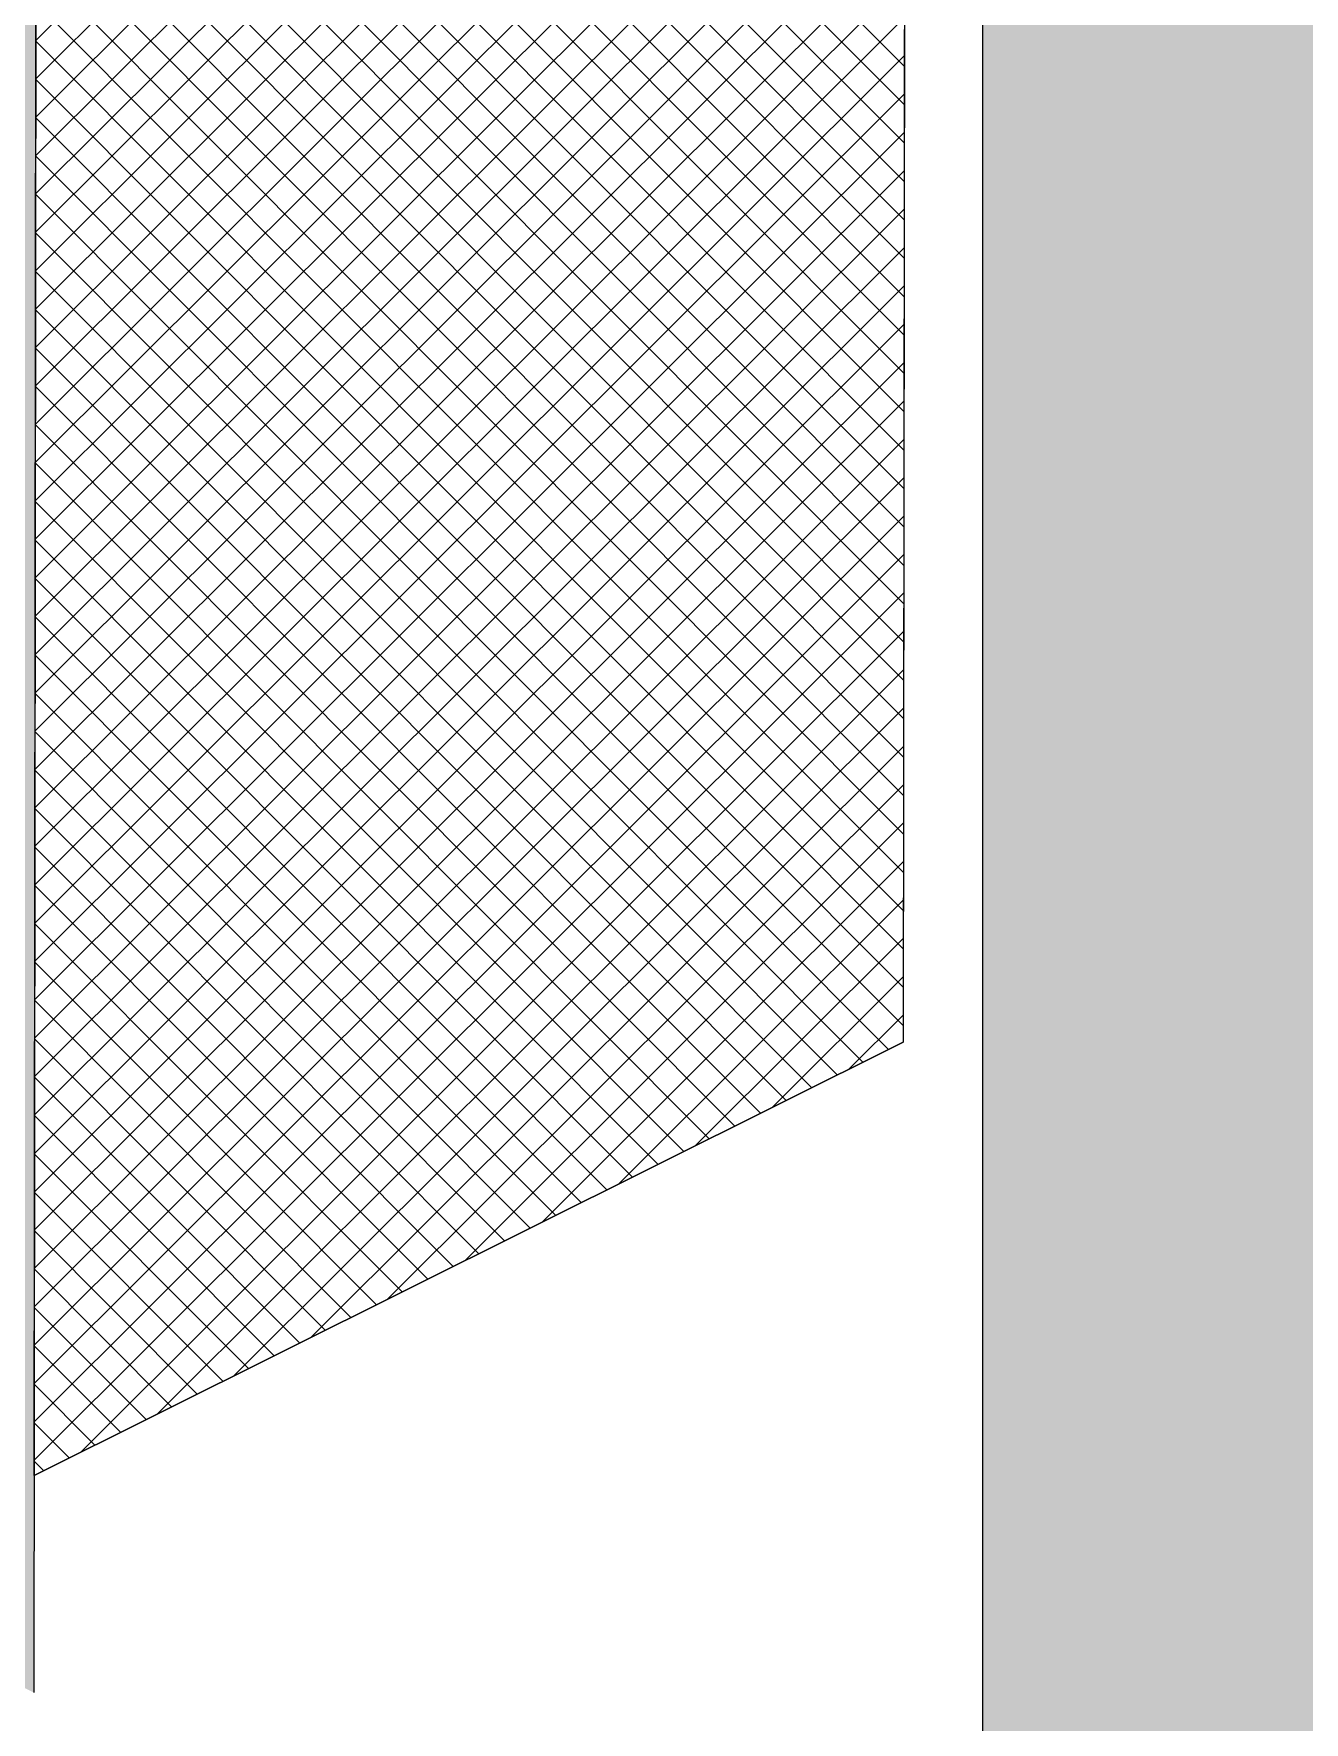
# Model space of a CAD drawing. Header units: inches. Extents: x 22513 to 23848, y -2930 to -2337.
# Drawn here: x 22781.85 to 22790.74, y -2466.27 to -2454.46 of the extents above; entities that cross this region are included whole.
import ezdxf

# ---------------------------------------------------------------- set-up
doc = ezdxf.new("R2010")
doc.units = ezdxf.units.IN
doc.header["$LTSCALE"] = 10
doc.header["$MEASUREMENT"] = 0
for name, color, linetype, lineweight in [('FURNITURE', 144, 'Continuous', 9), ('FURNTIURE', 7, 'Continuous', 5), ('line', 7, 'Continuous', 13)]:
    doc.layers.add(name, color=color, linetype=linetype, lineweight=lineweight)

# ---------------------------------------------------------------- blocks, each defined once
blk = doc.blocks.new("50'X96'-G59")
at = {"layer": 'FURNTIURE', "color": 7, "linetype": 'Continuous'}
for p, q in [((1325.83, 882.474), (1337.83, 894.474)), ((1337.3, 894.474), (1325.944, 883.119)), ((1338.36, 894.474), (1326.36, 882.474)), ((1326.475, 884.179), (1336.769, 894.474)), ((1326.89, 882.474), (1338.891, 894.474)), ((1336.239, 894.474), (1327.005, 885.24)), ((1339.421, 894.474), (1327.421, 882.474)), ((1327.535, 886.301), (1335.709, 894.474)), ((1327.951, 882.474), (1339.951, 894.474)), ((1335.178, 894.474), (1328.066, 887.361)), ((1340.482, 894.474), (1328.481, 882.474)), ((1328.596, 888.422), (1334.648, 894.474)), ((1329.012, 882.474), (1341.012, 894.474)), ((1334.118, 894.474), (1329.127, 889.484)), ((1341.542, 894.474), (1329.542, 882.474)), ((1329.658, 890.544), (1333.587, 894.474)), ((1330.072, 882.474), (1342.073, 894.474)), ((1333.057, 894.474), (1330.188, 891.605)), ((1342.603, 894.474), (1330.603, 882.474)), ((1330.718, 892.666), (1332.527, 894.474)), ((1331.133, 882.474), (1343.133, 894.474)), ((1331.996, 894.474), (1331.249, 893.726)), ((1343.664, 894.474), (1331.663, 882.474)), ((1343.851, 882.475), (1331.852, 894.474)), ((1332.194, 882.474), (1344.194, 894.474)), ((1332.382, 894.474), (1344.382, 882.475)), ((1344.724, 894.474), (1332.724, 882.474)), ((1344.912, 882.475), (1332.913, 894.474)), ((1333.254, 882.474), (1345.255, 894.474)), ((1333.443, 894.474), (1345.442, 882.475)), ((1345.785, 894.474), (1333.785, 882.474)), ((1345.973, 882.475), (1333.973, 894.474)), ((1334.315, 882.474), (1346.315, 894.474)), ((1334.504, 894.474), (1346.503, 882.475)), ((1346.846, 894.474), (1334.845, 882.474)), ((1347.033, 882.475), (1335.034, 894.474)), ((1335.376, 882.474), (1347.376, 894.474)), ((1335.564, 894.474), (1347.564, 882.475)), ((1347.906, 894.474), (1335.906, 882.474)), ((1348.094, 882.475), (1336.095, 894.474)), ((1336.436, 882.474), (1348.437, 894.474)), ((1336.625, 894.474), (1348.624, 882.475)), ((1348.967, 894.474), (1336.967, 882.474)), ((1349.155, 882.475), (1337.155, 894.474)), ((1337.497, 882.474), (1349.497, 894.474)), ((1337.686, 894.474), (1349.685, 882.475)), ((1350.028, 894.474), (1338.027, 882.474)), ((1350.215, 882.475), (1338.216, 894.474)), ((1338.558, 882.474), (1350.558, 894.474)), ((1338.746, 894.474), (1350.746, 882.475)), ((1351.088, 894.474), (1339.088, 882.474)), ((1351.276, 882.475), (1339.277, 894.474)), ((1339.618, 882.474), (1351.619, 894.474)), ((1339.807, 894.474), (1351.806, 882.475)), ((1352.149, 894.474), (1340.149, 882.474)), ((1352.337, 882.475), (1340.337, 894.474)), ((1340.679, 882.474), (1352.679, 894.474)), ((1340.868, 894.474), (1352.867, 882.475)), ((1353.21, 894.474), (1341.209, 882.474)), ((1353.397, 882.475), (1341.398, 894.474)), ((1341.74, 882.474), (1353.74, 894.474)), ((1341.928, 894.474), (1353.928, 882.475)), ((1354.27, 894.474), (1342.27, 882.474)), ((1354.458, 882.475), (1342.459, 894.474)), ((1342.8, 882.474), (1354.801, 894.474)), ((1342.989, 894.474), (1354.988, 882.475)), ((1355.331, 894.474), (1343.331, 882.474)), ((1355.519, 882.475), (1343.519, 894.474)), ((1344.05, 894.474), (1356.049, 882.475)), ((1356.579, 882.475), (1344.58, 894.474)), ((1345.11, 894.474), (1357.11, 882.475)), ((1331.522, 894.274), (1343.321, 882.475)), ((1343.861, 882.474), (1355.701, 894.314)), ((1342.791, 882.475), (1331.345, 893.92)), ((1355.878, 893.961), (1344.391, 882.474)), ((1331.168, 893.567), (1342.26, 882.475)), ((1344.922, 882.474), (1356.054, 893.606)), ((1341.73, 882.475), (1330.992, 893.213)), ((1356.231, 893.253), (1345.452, 882.474)), ((1330.815, 892.86), (1341.2, 882.475)), ((1340.669, 882.475), (1330.638, 892.507)), ((1330.462, 892.152), (1340.139, 882.475)), ((1339.609, 882.475), (1330.284, 891.799)), ((1330.107, 891.446), (1339.078, 882.475)), ((1338.548, 882.475), (1329.931, 891.092)), ((1329.754, 890.738), (1338.018, 882.475)), ((1337.487, 882.475), (1329.577, 890.385)), ((1329.401, 890.031), (1336.957, 882.475)), ((1336.427, 882.475), (1329.224, 889.678)), ((1329.047, 889.325), (1335.896, 882.475)), ((1335.366, 882.475), (1328.871, 888.97)), ((1328.693, 888.617), (1334.836, 882.475)), ((1334.305, 882.475), (1328.516, 888.264)), ((1328.34, 887.91), (1333.775, 882.475)), ((1333.245, 882.475), (1328.163, 887.556)), ((1327.986, 887.203), (1332.714, 882.475)), ((1332.184, 882.475), (1327.81, 886.849)), ((1327.633, 886.496), (1331.654, 882.475)), ((1331.123, 882.475), (1327.456, 886.143)), ((1327.28, 885.788), (1330.593, 882.475)), ((1330.063, 882.475), (1327.102, 885.435)), ((1326.925, 885.082), (1329.532, 882.475)), ((1329.002, 882.475), (1326.749, 884.728)), ((1326.572, 884.374), (1328.472, 882.475)), ((1327.941, 882.475), (1326.395, 884.021)), ((1326.219, 883.667), (1327.411, 882.475)), ((1326.881, 882.475), (1326.042, 883.314)), ((1325.865, 882.961), (1326.35, 882.475)), ((1325.82, 882.475), (1325.689, 882.606))]:
    blk.add_line(p, q, dxfattribs=at)
blk = doc.blocks.new("50'X96'-G58")
at = {"layer": 'FURNTIURE', "color": 7, "linetype": 'Continuous'}
for p, q in [((1325.622, 882.474), (1331.622, 894.474)), ((1355.622, 894.474), (1331.622, 894.474)), ((1364.622, 882.474), (1322.622, 882.474))]:
    blk.add_line(p, q, dxfattribs=at)
blk.add_lwpolyline([(1355.622, 894.474), (1331.622, 894.474), (1325.622, 882.474), (1361.622, 882.474)], close=True, dxfattribs=at)
at = {"layer": 'FURNTIURE', "color": 253, "linetype": 'Continuous'}
for points in [[(1364.622, 882.474), (1322.622, 882.474), (1325.622, 876.474)], [(1364.622, 882.474), (1325.622, 876.474), (1364.622, 876.474)]]:
    blk.add_solid(points, dxfattribs=at)
at = {"layer": 'FURNTIURE'}
blk.add_blockref("50'X96'-G59", (0, 0), dxfattribs=at)
blk = doc.blocks.new("50'X96'-G57")
blk.add_blockref("50'X96'-G58", (0, 0))
blk = doc.blocks.new('A$C2B627B83')
at = {"xscale": 0.7499999999999897, "yscale": 0.7500000000001137, "zscale": 0.7500000000000232, "rotation": 90.07240869653548}
blk.add_blockref("50'X96'-G57", (672.942, -978.51), dxfattribs=at)

msp = doc.modelspace()

# ---------------------------------------------------------------- hatches: boundary and pattern name
at = {"layer": 'line'}
h = msp.add_hatch(color=38, dxfattribs=at)
h.paths.add_polyline_path([(22555.991, -2852.517), (22546.991, -2852.517), (22546.991, -2881.017), (22551.491, -2881.017), (22551.491, -2872.017), (22555.991, -2872.017)])
h.paths.add_polyline_path([(22564.991, -2872.017), (22551.491, -2872.017), (22551.491, -2885.517), (22564.991, -2885.517)])
h.paths.add_polyline_path([(22726.991, -2872.017), (22711.991, -2872.017), (22711.991, -2885.517), (22726.991, -2885.517)])
h.paths.add_polyline_path([(22555.991, -2683.079), (22555.991, -2674.079), (22555.991, -2567.579), (22741.991, -2567.579), (22741.991, -2558.579), (22620.491, -2558.579), (22620.491, -2554.079), (22615.991, -2554.079), (22615.991, -2558.579), (22555.991, -2558.579), (22555.991, -2474.579), (22581.491, -2474.579), (22581.491, -2470.079), (22555.991, -2470.079), (22555.991, -2345.579), (22615.991, -2345.579), (22620.491, -2345.579), (22620.491, -2336.579), (22546.991, -2336.579), (22546.991, -2852.517), (22555.991, -2852.517)])
h.paths.add_polyline_path([(22656.491, -2381.579), (22620.491, -2381.579), (22615.991, -2381.579), (22615.991, -2386.079), (22615.991, -2470.079), (22611.491, -2470.079), (22611.491, -2474.579), (22615.991, -2474.579), (22615.991, -2518.079), (22620.491, -2518.079), (22620.491, -2390.579), (22656.491, -2390.579)], flags=17)
h.paths.add_polyline_path([(22797.491, -2381.579), (22788.491, -2381.579), (22752.491, -2381.579), (22752.491, -2390.579), (22788.491, -2390.579), (22788.491, -2558.579), (22783.991, -2558.579), (22783.991, -2567.579), (22825.991, -2567.579), (22825.991, -2558.579), (22797.491, -2558.579)])
h.paths.add_polyline_path([(22911.491, -2336.579), (22756.991, -2336.579), (22756.991, -2345.579), (22902.491, -2345.579), (22902.491, -2381.579), (22902.491, -2450.699), (22911.491, -2450.699)])
h.paths.add_polyline_path([(22911.491, -2498.699), (22902.491, -2498.699), (22902.491, -2558.579), (22873.991, -2558.579), (22873.991, -2567.579), (22902.491, -2567.579), (22902.491, -2572.829), (22911.491, -2572.829)])
h.paths.add_polyline_path([(22911.491, -2668.829), (22902.491, -2668.829), (22902.491, -2810.517), (22859.741, -2810.517), (22859.741, -2819.517), (22911.491, -2819.517)])
h.paths.add_polyline_path([(22763.741, -2810.517), (22720.991, -2810.517), (22720.991, -2806.017), (22711.991, -2806.017), (22711.991, -2819.517), (22763.741, -2819.517)])
h.paths.add_polyline_path([(22720.991, -2674.079), (22579.991, -2674.079), (22579.991, -2683.079), (22711.991, -2683.079), (22711.991, -2758.017), (22720.991, -2758.017)], flags=17)

# ---------------------------------------------------------------- linework, layer by layer
msp.add_line((22788.491, -2390.579), (22788.491, -2558.579), dxfattribs=at)

# ---------------------------------------------------------------- block references
at = {"layer": 'FURNITURE', "ltscale": 15, "xscale": -0.6750000000029104, "yscale": 0.6749999999992724, "zscale": 0.675}
msp.add_blockref('A$C2B627B83', (22788.491, -2474.579), dxfattribs=at)

doc.saveas('drawing.dxf')
